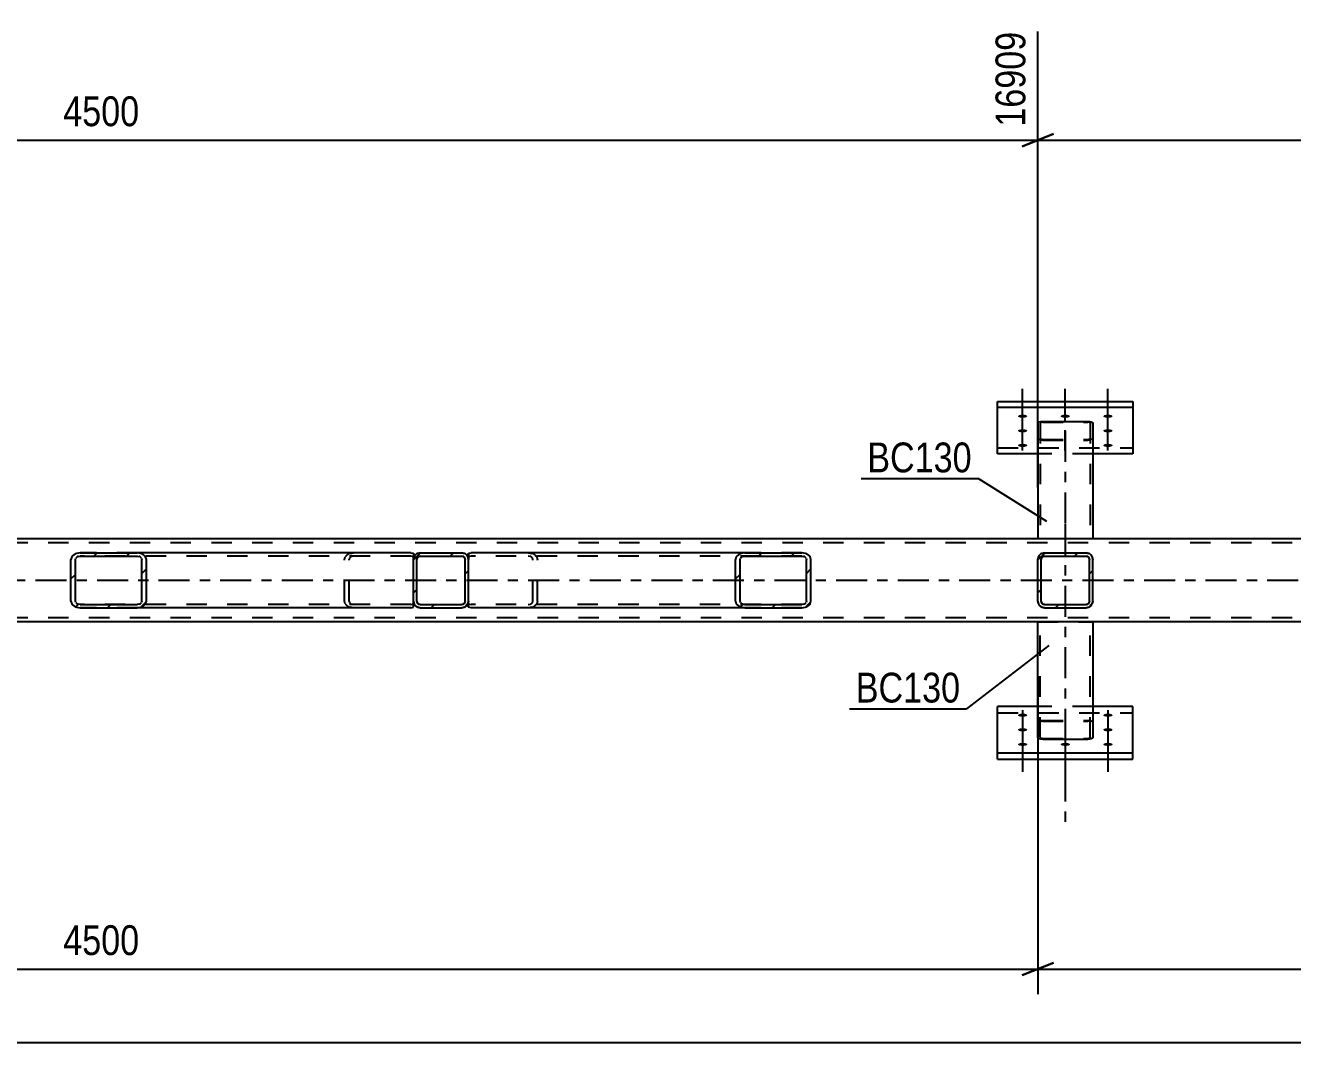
# Model space of a CAD drawing. Header units: millimetres. Extents: x -170 to 1019, y -677 to 164.
# Drawn here: x 539.1 to 660.8, y -300.4 to -202.6 of the extents above; entities that cross this region are included whole.
import ezdxf

# ---------------------------------------------------------------- set-up
doc = ezdxf.new("R2010")
doc.units = ezdxf.units.MM
doc.linetypes.add('DXK_LINE_DOT2', pattern=[3.9198, 1.9599, -1.9599])
doc.linetypes.add('DXK_LINE_DOT3', pattern=[5.9187, 2.979, -0.9799, 0.9799, -0.9799])
doc.styles.add('Arial Narrow', font='ARIALN.TTF', dxfattribs={"height": 0.2})

# ---------------------------------------------------------------- blocks, each defined once
blk = doc.blocks.new('Bolt-570387359-6353 - 6343')
at = {"linetype": 'Continuous'}
for points in [[(634.9, -240.02), (634.99, -240.02), (635.08, -240.03), (635.16, -240.04), (635.23, -240.06), (635.28, -240.09), (635.32, -240.12), (635.34, -240.15), (635.34, -240.18), (635.32, -240.21), (635.28, -240.24), (635.23, -240.27), (635.16, -240.29), (635.08, -240.3), (634.99, -240.31), (634.9, -240.32), (634.81, -240.31), (634.72, -240.3), (634.64, -240.29), (634.57, -240.27), (634.52, -240.24), (634.48, -240.21), (634.46, -240.18), (634.46, -240.15), (634.48, -240.12), (634.52, -240.09), (634.57, -240.06), (634.64, -240.04), (634.72, -240.03), (634.81, -240.02)], [(639, -240.02), (639.09, -240.02), (639.18, -240.03), (639.26, -240.04), (639.33, -240.06), (639.38, -240.09), (639.42, -240.12), (639.44, -240.15), (639.44, -240.18), (639.42, -240.21), (639.38, -240.24), (639.33, -240.27), (639.26, -240.29), (639.18, -240.3), (639.09, -240.31), (639, -240.32), (638.91, -240.31), (638.82, -240.3), (638.74, -240.29), (638.67, -240.27), (638.62, -240.24), (638.58, -240.21), (638.56, -240.18), (638.56, -240.15), (638.58, -240.12), (638.62, -240.09), (638.67, -240.06), (638.74, -240.04), (638.82, -240.03), (638.91, -240.02)], [(643.1, -240.02), (643.19, -240.02), (643.28, -240.03), (643.36, -240.04), (643.43, -240.06), (643.48, -240.09), (643.52, -240.12), (643.54, -240.15), (643.54, -240.18), (643.52, -240.21), (643.48, -240.24), (643.43, -240.27), (643.36, -240.29), (643.28, -240.3), (643.19, -240.31), (643.1, -240.32), (643.01, -240.31), (642.92, -240.3), (642.84, -240.29), (642.77, -240.27), (642.72, -240.24), (642.68, -240.21), (642.66, -240.18), (642.66, -240.15), (642.68, -240.12), (642.72, -240.09), (642.77, -240.06), (642.84, -240.04), (642.92, -240.03), (643.01, -240.02)], [(634.9, -241.42), (634.99, -241.42), (635.08, -241.43), (635.16, -241.45), (635.23, -241.47), (635.28, -241.49), (635.32, -241.52), (635.34, -241.55), (635.34, -241.58), (635.32, -241.61), (635.28, -241.64), (635.23, -241.67), (635.16, -241.69), (635.08, -241.71), (634.99, -241.72), (634.9, -241.72), (634.81, -241.72), (634.72, -241.71), (634.64, -241.69), (634.57, -241.67), (634.52, -241.64), (634.48, -241.61), (634.46, -241.58), (634.46, -241.55), (634.48, -241.52), (634.52, -241.49), (634.57, -241.47), (634.64, -241.45), (634.72, -241.43), (634.81, -241.42)], [(643.1, -241.42), (643.19, -241.42), (643.28, -241.43), (643.36, -241.45), (643.43, -241.47), (643.48, -241.49), (643.52, -241.52), (643.54, -241.55), (643.54, -241.58), (643.52, -241.61), (643.48, -241.64), (643.43, -241.67), (643.36, -241.69), (643.28, -241.71), (643.19, -241.72), (643.1, -241.72), (643.01, -241.72), (642.92, -241.71), (642.84, -241.69), (642.77, -241.67), (642.72, -241.64), (642.68, -241.61), (642.66, -241.58), (642.66, -241.55), (642.68, -241.52), (642.72, -241.49), (642.77, -241.47), (642.84, -241.45), (642.92, -241.43), (643.01, -241.42)], [(634.9, -242.82), (634.99, -242.82), (635.08, -242.83), (635.16, -242.85), (635.23, -242.87), (635.28, -242.89), (635.32, -242.92), (635.34, -242.95), (635.34, -242.99), (635.32, -243.02), (635.28, -243.05), (635.23, -243.07), (635.16, -243.09), (635.08, -243.11), (634.99, -243.12), (634.9, -243.12), (634.81, -243.12), (634.72, -243.11), (634.64, -243.09), (634.57, -243.07), (634.52, -243.05), (634.48, -243.02), (634.46, -242.99), (634.46, -242.95), (634.48, -242.92), (634.52, -242.89), (634.57, -242.87), (634.64, -242.85), (634.72, -242.83), (634.81, -242.82)], [(643.1, -242.82), (643.19, -242.82), (643.28, -242.83), (643.36, -242.85), (643.43, -242.87), (643.48, -242.89), (643.52, -242.92), (643.54, -242.95), (643.54, -242.99), (643.52, -243.02), (643.48, -243.05), (643.43, -243.07), (643.36, -243.09), (643.28, -243.11), (643.19, -243.12), (643.1, -243.12), (643.01, -243.12), (642.92, -243.11), (642.84, -243.09), (642.77, -243.07), (642.72, -243.05), (642.68, -243.02), (642.66, -242.99), (642.66, -242.95), (642.68, -242.92), (642.72, -242.89), (642.77, -242.87), (642.84, -242.85), (642.92, -242.83), (643.01, -242.82)]]:
    blk.add_hatch(color=1, dxfattribs=at).paths.add_polyline_path(points)
at = {"color": 1, "linetype": 'Continuous'}
for p, q in [((634.9, -240.65), (634.9, -237.53)), ((639, -240.65), (639, -237.53)), ((643.1, -240.65), (643.1, -237.53)), ((634.9, -242.06), (634.9, -238.94)), ((643.1, -242.06), (643.1, -238.94)), ((634.9, -243.46), (634.9, -240.34)), ((643.1, -243.46), (643.1, -240.34))]:
    blk.add_line(p, q, dxfattribs=at)
at = {"color": 1, "linetype": 'DXK_LINE_DOT2'}
blk.add_line((639, -243.46), (639, -240.34), dxfattribs=at)
blk = doc.blocks.new('Bolt-570387359-6346 - 6343')
at = {"linetype": 'Continuous'}
for points in [[(634.9, -269.06), (634.81, -269.06), (634.72, -269.05), (634.64, -269.03), (634.57, -269.01), (634.52, -268.99), (634.48, -268.96), (634.46, -268.93), (634.46, -268.9), (634.48, -268.87), (634.52, -268.84), (634.57, -268.81), (634.64, -268.79), (634.72, -268.77), (634.81, -268.76), (634.9, -268.76), (634.99, -268.76), (635.08, -268.77), (635.16, -268.79), (635.23, -268.81), (635.28, -268.84), (635.32, -268.87), (635.34, -268.9), (635.34, -268.93), (635.32, -268.96), (635.28, -268.99), (635.23, -269.01), (635.16, -269.03), (635.08, -269.05), (634.99, -269.06)], [(643.1, -269.06), (643.01, -269.06), (642.92, -269.05), (642.84, -269.03), (642.77, -269.01), (642.72, -268.99), (642.68, -268.96), (642.66, -268.93), (642.66, -268.9), (642.68, -268.87), (642.72, -268.84), (642.77, -268.81), (642.84, -268.79), (642.92, -268.77), (643.01, -268.76), (643.1, -268.76), (643.19, -268.76), (643.28, -268.77), (643.36, -268.79), (643.43, -268.81), (643.48, -268.84), (643.52, -268.87), (643.54, -268.9), (643.54, -268.93), (643.52, -268.96), (643.48, -268.99), (643.43, -269.01), (643.36, -269.03), (643.28, -269.05), (643.19, -269.06)], [(634.9, -270.46), (634.81, -270.46), (634.72, -270.45), (634.64, -270.44), (634.57, -270.42), (634.52, -270.39), (634.48, -270.36), (634.46, -270.33), (634.46, -270.3), (634.48, -270.27), (634.52, -270.24), (634.57, -270.21), (634.64, -270.19), (634.72, -270.18), (634.81, -270.17), (634.9, -270.16), (634.99, -270.17), (635.08, -270.18), (635.16, -270.19), (635.23, -270.21), (635.28, -270.24), (635.32, -270.27), (635.34, -270.3), (635.34, -270.33), (635.32, -270.36), (635.28, -270.39), (635.23, -270.42), (635.16, -270.44), (635.08, -270.45), (634.99, -270.46)], [(643.1, -270.46), (643.01, -270.46), (642.92, -270.45), (642.84, -270.44), (642.77, -270.42), (642.72, -270.39), (642.68, -270.36), (642.66, -270.33), (642.66, -270.3), (642.68, -270.27), (642.72, -270.24), (642.77, -270.21), (642.84, -270.19), (642.92, -270.18), (643.01, -270.17), (643.1, -270.16), (643.19, -270.17), (643.28, -270.18), (643.36, -270.19), (643.43, -270.21), (643.48, -270.24), (643.52, -270.27), (643.54, -270.3), (643.54, -270.33), (643.52, -270.36), (643.48, -270.39), (643.43, -270.42), (643.36, -270.44), (643.28, -270.45), (643.19, -270.46)], [(634.9, -271.87), (634.81, -271.86), (634.72, -271.85), (634.64, -271.84), (634.57, -271.82), (634.52, -271.79), (634.48, -271.76), (634.46, -271.73), (634.46, -271.7), (634.48, -271.67), (634.52, -271.64), (634.57, -271.62), (634.64, -271.6), (634.72, -271.58), (634.81, -271.57), (634.9, -271.57), (634.99, -271.57), (635.08, -271.58), (635.16, -271.6), (635.23, -271.62), (635.28, -271.64), (635.32, -271.67), (635.34, -271.7), (635.34, -271.73), (635.32, -271.76), (635.28, -271.79), (635.23, -271.82), (635.16, -271.84), (635.08, -271.85), (634.99, -271.86)], [(639, -271.87), (638.91, -271.86), (638.82, -271.85), (638.74, -271.84), (638.67, -271.82), (638.62, -271.79), (638.58, -271.76), (638.56, -271.73), (638.56, -271.7), (638.58, -271.67), (638.62, -271.64), (638.67, -271.62), (638.74, -271.6), (638.82, -271.58), (638.91, -271.57), (639, -271.57), (639.09, -271.57), (639.18, -271.58), (639.26, -271.6), (639.33, -271.62), (639.38, -271.64), (639.42, -271.67), (639.44, -271.7), (639.44, -271.73), (639.42, -271.76), (639.38, -271.79), (639.33, -271.82), (639.26, -271.84), (639.18, -271.85), (639.09, -271.86)], [(643.1, -271.87), (643.01, -271.86), (642.92, -271.85), (642.84, -271.84), (642.77, -271.82), (642.72, -271.79), (642.68, -271.76), (642.66, -271.73), (642.66, -271.7), (642.68, -271.67), (642.72, -271.64), (642.77, -271.62), (642.84, -271.6), (642.92, -271.58), (643.01, -271.57), (643.1, -271.57), (643.19, -271.57), (643.28, -271.58), (643.36, -271.6), (643.43, -271.62), (643.48, -271.64), (643.52, -271.67), (643.54, -271.7), (643.54, -271.73), (643.52, -271.76), (643.48, -271.79), (643.43, -271.82), (643.36, -271.84), (643.28, -271.85), (643.19, -271.86)]]:
    blk.add_hatch(color=1, dxfattribs=at).paths.add_polyline_path(points)
at = {"color": 1, "linetype": 'Continuous'}
for p, q in [((634.9, -268.42), (634.9, -271.54)), ((643.1, -268.42), (643.1, -271.54)), ((634.9, -269.83), (634.9, -272.95)), ((643.1, -269.83), (643.1, -272.95)), ((634.9, -271.23), (634.9, -274.35)), ((639, -271.23), (639, -274.35)), ((643.1, -271.23), (643.1, -274.35))]:
    blk.add_line(p, q, dxfattribs=at)
at = {"color": 1, "linetype": 'DXK_LINE_DOT2'}
blk.add_line((639, -268.42), (639, -271.54), dxfattribs=at)
blk = doc.blocks.new('Part-570387359-6352 - 6343')
at = {"color": 2, "linetype": 'Continuous'}
for p, q in [((632.5, -243.79), (632.5, -238.74)), ((632.5, -238.74), (645.5, -238.74)), ((645.5, -239.34), (632.5, -239.34)), ((645.5, -238.74), (645.5, -243.79)), ((636.36, -243.79), (632.5, -243.79)), ((645.5, -243.79), (641.64, -243.79))]:
    blk.add_line(p, q, dxfattribs=at)
at = {"color": 7, "linetype": 'DXK_LINE_DOT2'}
for p, q in [((632.5, -243.19), (645.5, -243.19)), ((641.64, -243.79), (636.36, -243.79))]:
    blk.add_line(p, q, dxfattribs=at)
blk = doc.blocks.new('Part-570387359-6368 - 6343')
at = {"linetype": 'Continuous'}
h = blk.add_hatch(dxfattribs=at)
h.set_pattern_fill('', scale=0.7, style=0, pattern_type=0)
h.set_pattern_definition([(45, (641.2457, -258.5324), (-1.57154, 1.57154), [])])
h.paths.add_polyline_path([(641, -258.58), (641.25, -258.53), (641.45, -258.39), (641.59, -258.19), (641.64, -257.94), (641.64, -253.94), (641.59, -253.7), (641.45, -253.49), (641.25, -253.35), (641, -253.3), (637, -253.3), (636.76, -253.35), (636.55, -253.49), (636.41, -253.7), (636.36, -253.94), (636.36, -257.94), (636.41, -258.19), (636.55, -258.39), (636.76, -258.53), (637, -258.58)])
h.paths.add_polyline_path([(636.88, -258.24), (636.77, -258.17), (636.71, -258.06), (636.68, -257.94), (636.68, -253.94), (636.71, -253.82), (636.77, -253.71), (636.88, -253.65), (637, -253.62), (641, -253.62), (641.12, -253.65), (641.23, -253.71), (641.3, -253.82), (641.32, -253.94), (641.32, -257.94), (641.3, -258.06), (641.23, -258.17), (641.12, -258.24), (641, -258.26), (637, -258.26)])
at = {"color": 7, "linetype": 'DXK_LINE_DOT2'}
for p, q in [((636.76, -253.35), (637, -253.3)), ((637, -253.3), (641, -253.3)), ((641, -253.3), (641.25, -253.35)), ((636.36, -253.94), (636.41, -253.7)), ((636.36, -257.94), (636.36, -253.94)), ((636.71, -253.82), (636.68, -253.94)), ((636.68, -257.94), (636.68, -253.94)), ((637, -253.62), (636.88, -253.65)), ((637, -253.62), (641, -253.62)), ((641.12, -253.65), (641, -253.62)), ((641.32, -253.94), (641.3, -253.82)), ((641.32, -257.94), (641.32, -253.94)), ((641.59, -253.7), (641.64, -253.94)), ((641.64, -257.94), (641.64, -253.94)), ((636.41, -258.19), (636.36, -257.94)), ((636.68, -257.94), (636.71, -258.06)), ((641.3, -258.06), (641.32, -257.94)), ((641.64, -257.94), (641.59, -258.19)), ((637, -258.58), (636.76, -258.53)), ((636.88, -258.24), (637, -258.26)), ((637, -258.26), (641, -258.26)), ((637, -258.58), (641, -258.58)), ((641, -258.26), (641.12, -258.24)), ((641.25, -258.53), (641, -258.58))]:
    blk.add_line(p, q, dxfattribs=at)
at = {"color": 2, "linetype": 'Continuous'}
for p, q in [((637, -253.3), (636.76, -253.35)), ((637, -253.3), (641, -253.3)), ((641.25, -253.35), (641, -253.3)), ((636.41, -253.7), (636.36, -253.94)), ((636.36, -257.94), (636.36, -253.94)), ((636.68, -253.94), (636.71, -253.82)), ((636.68, -257.94), (636.68, -253.94)), ((636.88, -253.65), (637, -253.62)), ((637, -253.62), (641, -253.62)), ((641, -253.62), (641.12, -253.65)), ((641.3, -253.82), (641.32, -253.94)), ((641.32, -257.94), (641.32, -253.94)), ((641.64, -253.94), (641.59, -253.7)), ((641.64, -257.94), (641.64, -253.94)), ((636.36, -257.94), (636.41, -258.19)), ((636.71, -258.06), (636.68, -257.94)), ((641.32, -257.94), (641.3, -258.06)), ((641.59, -258.19), (641.64, -257.94)), ((636.76, -258.53), (637, -258.58)), ((637, -258.26), (636.88, -258.24)), ((637, -258.26), (641, -258.26)), ((637, -258.58), (641, -258.58)), ((641.12, -258.24), (641, -258.26)), ((641, -258.58), (641.25, -258.53))]:
    blk.add_line(p, q, dxfattribs=at)
at = {"color": 7, "linetype": 'DXK_LINE_DOT2'}
for centre, radius, start, end in [((637, -253.94), 0.64, 112.5, 157.5), ((637, -253.94), 0.32, 112.5, 157.5), ((641, -253.94), 0.32, 22.5, 67.5), ((641, -253.94), 0.64, 22.5, 67.5), ((637, -257.94), 0.64, 202.5, 247.5), ((637, -257.94), 0.32, 202.5, 247.5), ((641, -257.94), 0.32, 292.5, 337.5), ((641, -257.94), 0.64, 292.5, 337.5)]:
    blk.add_arc(centre, radius, start, end, dxfattribs=at)
at = {"color": 2, "linetype": 'Continuous'}
for centre, radius, start, end in [((637, -253.94), 0.64, 112.5, 157.5), ((637, -253.94), 0.32, 112.5, 157.5), ((641, -253.94), 0.32, 22.5, 67.5), ((641, -253.94), 0.64, 22.5, 67.5), ((637, -257.94), 0.64, 202.5, 247.5), ((637, -257.94), 0.32, 202.5, 247.5), ((641, -257.94), 0.32, 292.5, 337.5), ((641, -257.94), 0.64, 292.5, 337.5)]:
    blk.add_arc(centre, radius, start, end, dxfattribs=at)
blk = doc.blocks.new('Part-570387359-6475 - 6343')
at = {"color": 2, "linetype": 'Continuous'}
for p, q in [((636.36, -240.83), (636.4, -240.77)), ((636.36, -240.83), (636.36, -251.94)), ((636.4, -240.77), (636.5, -240.71)), ((636.5, -240.71), (636.66, -240.68)), ((636.66, -240.68), (636.84, -240.66)), ((636.84, -240.66), (641.16, -240.66)), ((641.16, -240.66), (641.34, -240.68)), ((641.34, -240.68), (641.5, -240.71)), ((641.5, -240.71), (641.6, -240.77)), ((641.6, -240.77), (641.64, -240.83)), ((641.64, -240.83), (641.64, -251.94))]:
    blk.add_line(p, q, dxfattribs=at)
at = {"color": 7, "linetype": 'DXK_LINE_DOT2'}
for p, q in [((636.62, -240.8), (636.6, -240.83)), ((636.6, -240.83), (636.6, -251.94)), ((636.67, -240.77), (636.62, -240.8)), ((636.75, -240.75), (636.67, -240.77)), ((636.84, -240.75), (636.75, -240.75)), ((636.84, -240.75), (641.16, -240.75)), ((641.25, -240.75), (641.16, -240.75)), ((641.33, -240.77), (641.25, -240.75)), ((641.38, -240.8), (641.33, -240.77)), ((641.4, -240.83), (641.38, -240.8)), ((641.4, -240.83), (641.4, -251.94)), ((636.4, -242.37), (636.36, -242.31)), ((636.6, -242.31), (636.62, -242.34)), ((636.62, -242.34), (636.67, -242.36)), ((636.67, -242.36), (636.75, -242.38)), ((641.25, -242.38), (641.33, -242.36)), ((641.33, -242.36), (641.34, -242.36)), ((641.34, -242.36), (641.38, -242.34)), ((641.38, -242.34), (641.4, -242.31)), ((641.64, -242.31), (641.6, -242.37)), ((636.5, -242.42), (636.4, -242.37)), ((636.66, -242.46), (636.5, -242.42)), ((636.84, -242.47), (636.66, -242.46)), ((636.75, -242.38), (636.84, -242.39)), ((636.84, -242.39), (641.16, -242.39)), ((636.84, -242.47), (641.16, -242.47)), ((641.16, -242.39), (641.25, -242.38)), ((641.34, -242.46), (641.16, -242.47)), ((641.5, -242.42), (641.34, -242.46)), ((641.6, -242.37), (641.5, -242.42)), ((641.64, -251.94), (636.36, -251.94))]:
    blk.add_line(p, q, dxfattribs=at)
at = {"color": 7, "linetype": 'DXK_LINE_DOT3'}
blk.add_line((639, -241.57), (639, -251.94), dxfattribs=at)
blk = doc.blocks.new('Part-570387359-6438 - 6343')
at = {"linetype": 'Continuous'}
h = blk.add_hatch(dxfattribs=at)
h.set_pattern_fill('', scale=0.7, style=0, pattern_type=0)
h.set_pattern_definition([(45, (581.2457, -258.5324), (-1.57154, 1.57154), [])])
h.paths.add_polyline_path([(581, -258.58), (581.25, -258.53), (581.45, -258.39), (581.59, -258.19), (581.64, -257.94), (581.64, -253.94), (581.59, -253.7), (581.45, -253.49), (581.25, -253.35), (581, -253.3), (577, -253.3), (576.76, -253.35), (576.55, -253.49), (576.41, -253.7), (576.36, -253.94), (576.36, -257.94), (576.41, -258.19), (576.55, -258.39), (576.76, -258.53), (577, -258.58)])
h.paths.add_polyline_path([(576.88, -258.24), (576.77, -258.17), (576.71, -258.06), (576.68, -257.94), (576.68, -253.94), (576.71, -253.82), (576.77, -253.71), (576.88, -253.65), (577, -253.62), (581, -253.62), (581.12, -253.65), (581.23, -253.71), (581.3, -253.82), (581.32, -253.94), (581.32, -257.94), (581.3, -258.06), (581.23, -258.17), (581.12, -258.24), (581, -258.26), (577, -258.26)])
at = {"color": 7, "linetype": 'DXK_LINE_DOT2'}
for p, q in [((576.76, -253.35), (577, -253.3)), ((577, -253.3), (581, -253.3)), ((581, -253.3), (581.25, -253.35)), ((576.36, -253.94), (576.41, -253.7)), ((576.36, -257.94), (576.36, -253.94)), ((576.71, -253.82), (576.68, -253.94)), ((576.68, -257.94), (576.68, -253.94)), ((577, -253.62), (576.88, -253.65)), ((577, -253.62), (581, -253.62)), ((581.12, -253.65), (581, -253.62)), ((581.32, -253.94), (581.3, -253.82)), ((581.32, -257.94), (581.32, -253.94)), ((581.59, -253.7), (581.64, -253.94)), ((581.64, -257.94), (581.64, -253.94)), ((576.41, -258.19), (576.36, -257.94)), ((576.68, -257.94), (576.71, -258.06)), ((581.3, -258.06), (581.32, -257.94)), ((581.64, -257.94), (581.59, -258.19)), ((577, -258.58), (576.76, -258.53)), ((576.88, -258.24), (577, -258.26)), ((577, -258.26), (581, -258.26)), ((577, -258.58), (581, -258.58)), ((581, -258.26), (581.12, -258.24)), ((581.25, -258.53), (581, -258.58))]:
    blk.add_line(p, q, dxfattribs=at)
at = {"color": 2, "linetype": 'Continuous'}
for p, q in [((577, -253.3), (576.76, -253.35)), ((577, -253.3), (581, -253.3)), ((581.25, -253.35), (581, -253.3)), ((576.41, -253.7), (576.36, -253.94)), ((576.36, -257.94), (576.36, -253.94)), ((576.68, -253.94), (576.71, -253.82)), ((576.68, -257.94), (576.68, -253.94)), ((576.88, -253.65), (577, -253.62)), ((577, -253.62), (581, -253.62)), ((581, -253.62), (581.12, -253.65)), ((581.3, -253.82), (581.32, -253.94)), ((581.32, -257.94), (581.32, -253.94)), ((581.64, -253.94), (581.59, -253.7)), ((581.64, -257.94), (581.64, -253.94)), ((576.36, -257.94), (576.41, -258.19)), ((576.71, -258.06), (576.68, -257.94)), ((581.32, -257.94), (581.3, -258.06)), ((581.59, -258.19), (581.64, -257.94)), ((576.76, -258.53), (577, -258.58)), ((577, -258.26), (576.88, -258.24)), ((577, -258.26), (581, -258.26)), ((577, -258.58), (581, -258.58)), ((581.12, -258.24), (581, -258.26)), ((581, -258.58), (581.25, -258.53))]:
    blk.add_line(p, q, dxfattribs=at)
at = {"color": 7, "linetype": 'DXK_LINE_DOT3'}
blk.add_line((579, -255.94), (579, -255.94), dxfattribs=at)
at = {"color": 7, "linetype": 'DXK_LINE_DOT2'}
for centre, radius, start, end in [((577, -253.94), 0.64, 112.5, 157.5), ((577, -253.94), 0.32, 112.5, 157.5), ((581, -253.94), 0.32, 22.5, 67.5), ((581, -253.94), 0.64, 22.5, 67.5), ((577, -257.94), 0.64, 202.5, 247.5), ((577, -257.94), 0.32, 202.5, 247.5), ((581, -257.94), 0.32, 292.5, 337.5), ((581, -257.94), 0.64, 292.5, 337.5)]:
    blk.add_arc(centre, radius, start, end, dxfattribs=at)
at = {"color": 2, "linetype": 'Continuous'}
for centre, radius, start, end in [((577, -253.94), 0.64, 112.5, 157.5), ((577, -253.94), 0.32, 112.5, 157.5), ((581, -253.94), 0.32, 22.5, 67.5), ((581, -253.94), 0.64, 22.5, 67.5), ((577, -257.94), 0.64, 202.5, 247.5), ((577, -257.94), 0.32, 202.5, 247.5), ((581, -257.94), 0.32, 292.5, 337.5), ((581, -257.94), 0.64, 292.5, 337.5)]:
    blk.add_arc(centre, radius, start, end, dxfattribs=at)
blk = doc.blocks.new('Part-570387359-6470 - 6343')
at = {"color": 7, "linetype": 'DXK_LINE_DOT3'}
blk.add_line((639, -250.54), (639, -279.71), dxfattribs=at)
at = {"color": 2, "linetype": 'Continuous'}
for p, q in [((636.36, -271.05), (636.36, -259.94)), ((641.64, -259.94), (641.64, -271.05)), ((636.4, -271.12), (636.36, -271.05)), ((636.5, -271.17), (636.4, -271.12)), ((636.66, -271.2), (636.5, -271.17)), ((636.84, -271.22), (636.66, -271.2)), ((636.84, -271.22), (641.16, -271.22)), ((641.34, -271.2), (641.16, -271.22)), ((641.5, -271.17), (641.34, -271.2)), ((641.6, -271.12), (641.5, -271.17)), ((641.64, -271.05), (641.6, -271.12))]:
    blk.add_line(p, q, dxfattribs=at)
at = {"color": 7, "linetype": 'DXK_LINE_DOT2'}
for p, q in [((636.36, -259.94), (641.64, -259.94)), ((636.6, -271.05), (636.6, -259.94)), ((641.4, -271.05), (641.4, -259.94)), ((636.36, -269.58), (636.4, -269.51)), ((636.4, -269.51), (636.5, -269.46)), ((636.5, -269.46), (636.66, -269.42)), ((636.62, -269.54), (636.6, -269.58)), ((636.67, -269.52), (636.62, -269.54)), ((636.66, -269.42), (636.84, -269.41)), ((636.75, -269.5), (636.67, -269.52)), ((636.84, -269.49), (636.75, -269.5)), ((636.84, -269.41), (641.16, -269.41)), ((636.84, -269.49), (641.16, -269.49)), ((641.16, -269.41), (641.34, -269.42)), ((641.25, -269.5), (641.16, -269.49)), ((641.33, -269.52), (641.25, -269.5)), ((641.33, -269.52), (641.34, -269.52)), ((641.34, -269.42), (641.5, -269.46)), ((641.34, -269.52), (641.38, -269.54)), ((641.4, -269.58), (641.38, -269.54)), ((641.5, -269.46), (641.6, -269.51)), ((641.6, -269.51), (641.64, -269.58)), ((636.6, -271.05), (636.62, -271.08)), ((636.62, -271.08), (636.67, -271.11)), ((636.67, -271.11), (636.75, -271.13)), ((636.75, -271.13), (636.84, -271.14)), ((636.84, -271.14), (641.16, -271.14)), ((641.16, -271.14), (641.25, -271.13)), ((641.25, -271.13), (641.33, -271.11)), ((641.33, -271.11), (641.38, -271.08)), ((641.38, -271.08), (641.4, -271.05))]:
    blk.add_line(p, q, dxfattribs=at)
blk = doc.blocks.new('Part-570387359-6503 - 6343')
at = {"color": 2, "linetype": 'Continuous'}
for p, q in [((793.2, -251.94), (-35.2, -251.94)), ((793.2, -259.94), (-35.2, -259.94))]:
    blk.add_line(p, q, dxfattribs=at)
at = {"color": 7, "linetype": 'DXK_LINE_DOT2'}
for p, q in [((798, -252.34), (-40, -252.34)), ((798, -259.54), (-40, -259.54))]:
    blk.add_line(p, q, dxfattribs=at)
at = {"color": 7, "linetype": 'DXK_LINE_DOT3'}
blk.add_line((-40, -255.94), (798, -255.94), dxfattribs=at)
blk = doc.blocks.new('Part-570387359-6507 - 6343')
at = {"linetype": 'Continuous'}
h = blk.add_hatch(dxfattribs=at)
h.set_pattern_fill('', scale=0.7, style=0, pattern_type=0)
h.set_pattern_definition([(45, (550.1464, -258.5324), (-1.57154, 1.57154), [])])
h.paths.add_polyline_path([(549.81, -258.58), (550.15, -258.53), (550.43, -258.39), (550.62, -258.19), (550.69, -257.94), (550.69, -253.94), (550.62, -253.7), (550.43, -253.49), (550.15, -253.35), (549.81, -253.3), (544.32, -253.3), (543.98, -253.35), (543.7, -253.49), (543.51, -253.7), (543.44, -253.94), (543.44, -257.94), (543.51, -258.19), (543.7, -258.39), (543.98, -258.53), (544.32, -258.58)])
h.paths.add_polyline_path([(544.15, -258.24), (544.01, -258.17), (543.91, -258.06), (543.88, -257.94), (543.88, -253.94), (543.91, -253.82), (544.01, -253.71), (544.15, -253.65), (544.32, -253.62), (549.81, -253.62), (549.98, -253.65), (550.12, -253.71), (550.22, -253.82), (550.25, -253.94), (550.25, -257.94), (550.22, -258.06), (550.12, -258.17), (549.98, -258.24), (549.81, -258.26), (544.32, -258.26)])
at = {"color": 2, "linetype": 'Continuous'}
for p, q in [((544.32, -253.3), (543.98, -253.35)), ((544.32, -253.3), (549.81, -253.3)), ((576.1, -253.3), (549.81, -253.3)), ((550.15, -253.35), (549.81, -253.3)), ((576.1, -253.3), (576.36, -253.34)), ((543.51, -253.7), (543.44, -253.94)), ((543.44, -257.94), (543.44, -253.94)), ((543.88, -253.94), (543.91, -253.82)), ((543.88, -257.94), (543.88, -253.94)), ((544.15, -253.65), (544.32, -253.62)), ((544.32, -253.62), (549.81, -253.62)), ((549.81, -253.62), (549.98, -253.65)), ((550.22, -253.82), (550.25, -253.94)), ((550.25, -257.94), (550.25, -253.94)), ((550.69, -253.94), (550.62, -253.7)), ((550.69, -257.94), (550.69, -253.94)), ((576.36, -253.34), (576.36, -253.35)), ((576.36, -253.35), (576.36, -253.49)), ((576.36, -253.49), (576.36, -253.94)), ((543.44, -257.94), (543.51, -258.19)), ((543.91, -258.06), (543.88, -257.94)), ((550.25, -257.94), (550.22, -258.06)), ((550.62, -258.19), (550.69, -257.94)), ((576.36, -258.54), (576.36, -257.94)), ((543.98, -258.53), (544.32, -258.58)), ((544.32, -258.26), (544.15, -258.24)), ((544.32, -258.26), (549.81, -258.26)), ((544.32, -258.58), (549.81, -258.58)), ((549.98, -258.24), (549.81, -258.26)), ((549.81, -258.58), (550.15, -258.53)), ((576.1, -258.58), (549.81, -258.58)), ((576.1, -258.58), (576.36, -258.54))]:
    blk.add_line(p, q, dxfattribs=at)
at = {"color": 7, "linetype": 'DXK_LINE_DOT2'}
for p, q in [((549.81, -253.3), (544.32, -253.3)), ((570.28, -253.35), (570.61, -253.3)), ((576.1, -253.62), (544.32, -253.62)), ((569.73, -253.94), (569.8, -253.7)), ((569.73, -257.94), (569.73, -253.94)), ((570.21, -253.82), (570.17, -253.94)), ((570.17, -257.94), (570.17, -253.94)), ((570.61, -253.62), (570.44, -253.65)), ((576.27, -253.65), (576.1, -253.62)), ((576.36, -253.69), (576.27, -253.65)), ((576.36, -253.34), (576.36, -253.34)), ((576.36, -253.49), (576.36, -253.69)), ((576.36, -257.94), (576.36, -253.7)), ((569.8, -258.19), (569.73, -257.94)), ((570.17, -257.94), (570.21, -258.06)), ((576.27, -258.24), (576.36, -258.19)), ((576.1, -258.26), (544.32, -258.26)), ((549.81, -258.58), (544.32, -258.58)), ((570.61, -258.58), (570.28, -258.53)), ((570.44, -258.24), (570.61, -258.26)), ((576.1, -258.26), (576.27, -258.24)), ((576.36, -258.53), (576.36, -258.54))]:
    blk.add_line(p, q, dxfattribs=at)
at = {"color": 2, "linetype": 'Continuous'}
for centre, radius, start, end in [((544.18, -254.13), 0.802, 104.5547, 147.5896), ((544.25, -254.03), 0.401, 104.5547, 147.5896), ((549.88, -254.03), 0.401, 32.4104, 75.4453), ((549.94, -254.13), 0.802, 32.4104, 75.4453), ((544.18, -257.76), 0.802, 212.4104, 255.4453), ((544.25, -257.85), 0.401, 212.4104, 255.4453), ((549.88, -257.85), 0.401, 284.5547, 327.5896), ((549.94, -257.76), 0.802, 284.5547, 327.5896)]:
    blk.add_arc(centre, radius, start, end, dxfattribs=at)
at = {"color": 7, "linetype": 'DXK_LINE_DOT2'}
for centre, radius, start, end in [((570.48, -254.13), 0.802, 104.5547, 147.5896), ((570.55, -254.03), 0.401, 104.5547, 147.5896), ((570.48, -257.76), 0.802, 212.4104, 255.4453), ((570.55, -257.85), 0.401, 212.4104, 255.4453)]:
    blk.add_arc(centre, radius, start, end, dxfattribs=at)
blk = doc.blocks.new('Part-570387359-6630 - 6343')
at = {"linetype": 'Continuous'}
h = blk.add_hatch(dxfattribs=at)
h.set_pattern_fill('', scale=0.7, style=0, pattern_type=0)
h.set_pattern_definition([(45, (614.0186, -258.5324), (-1.57154, 1.57154), [])])
h.paths.add_polyline_path([(613.68, -258.58), (614.02, -258.53), (614.3, -258.39), (614.49, -258.19), (614.56, -257.94), (614.56, -253.94), (614.49, -253.7), (614.3, -253.49), (614.02, -253.35), (613.68, -253.3), (608.19, -253.3), (607.86, -253.35), (607.57, -253.49), (607.38, -253.7), (607.31, -253.94), (607.31, -257.94), (607.38, -258.19), (607.57, -258.39), (607.86, -258.53), (608.19, -258.58)])
h.paths.add_polyline_path([(608.02, -258.24), (607.88, -258.17), (607.79, -258.06), (607.75, -257.94), (607.75, -253.94), (607.79, -253.82), (607.88, -253.71), (608.02, -253.65), (608.19, -253.62), (613.68, -253.62), (613.85, -253.65), (613.99, -253.71), (614.09, -253.82), (614.12, -253.94), (614.12, -257.94), (614.09, -258.06), (613.99, -258.17), (613.85, -258.24), (613.68, -258.26), (608.19, -258.26)])
at = {"color": 2, "linetype": 'Continuous'}
for p, q in [((581.64, -253.34), (581.9, -253.3)), ((608.19, -253.3), (581.9, -253.3)), ((608.19, -253.3), (607.86, -253.35)), ((608.19, -253.3), (613.68, -253.3)), ((614.02, -253.35), (613.68, -253.3)), ((581.64, -253.34), (581.64, -253.94)), ((607.38, -253.7), (607.31, -253.94)), ((607.31, -257.94), (607.31, -253.94)), ((607.75, -253.94), (607.79, -253.82)), ((607.75, -257.94), (607.75, -253.94)), ((608.02, -253.65), (608.19, -253.62)), ((608.19, -253.62), (613.68, -253.62)), ((613.68, -253.62), (613.85, -253.65)), ((614.09, -253.82), (614.12, -253.94)), ((614.12, -257.94), (614.12, -253.94)), ((614.56, -253.94), (614.49, -253.7)), ((614.56, -257.94), (614.56, -253.94)), ((581.64, -258.53), (581.64, -257.94)), ((607.31, -257.94), (607.38, -258.19)), ((607.79, -258.06), (607.75, -257.94)), ((614.12, -257.94), (614.09, -258.06)), ((614.49, -258.19), (614.56, -257.94)), ((581.64, -258.54), (581.64, -258.53)), ((581.9, -258.58), (581.64, -258.54)), ((608.19, -258.58), (581.9, -258.58)), ((607.86, -258.53), (608.19, -258.58)), ((608.19, -258.26), (608.02, -258.24)), ((608.19, -258.26), (613.68, -258.26)), ((608.19, -258.58), (613.68, -258.58)), ((613.85, -258.24), (613.68, -258.26)), ((613.68, -258.58), (614.02, -258.53))]:
    blk.add_line(p, q, dxfattribs=at)
at = {"color": 7, "linetype": 'DXK_LINE_DOT2'}
for p, q in [((587.39, -253.3), (587.73, -253.35)), ((613.68, -253.3), (608.19, -253.3)), ((581.64, -253.69), (581.64, -253.34)), ((581.73, -253.65), (581.64, -253.69)), ((581.64, -258.39), (581.64, -253.94)), ((581.9, -253.62), (581.73, -253.65)), ((613.68, -253.62), (581.9, -253.62)), ((587.56, -253.65), (587.39, -253.62)), ((587.83, -253.94), (587.79, -253.82)), ((587.83, -257.94), (587.83, -253.94)), ((588.2, -253.7), (588.27, -253.94)), ((588.27, -257.94), (588.27, -253.94)), ((581.64, -258.19), (581.73, -258.24)), ((587.79, -258.06), (587.83, -257.94)), ((588.27, -257.94), (588.2, -258.19)), ((581.73, -258.24), (581.9, -258.26)), ((613.68, -258.26), (581.9, -258.26)), ((587.39, -258.26), (587.56, -258.24)), ((587.73, -258.53), (587.39, -258.58)), ((613.68, -258.58), (608.19, -258.58))]:
    blk.add_line(p, q, dxfattribs=at)
for centre, radius, start, end in [((587.46, -254.03), 0.401, 32.4104, 75.4453), ((587.52, -254.13), 0.802, 32.4104, 75.4453), ((587.46, -257.85), 0.401, 284.5547, 327.5896), ((587.52, -257.76), 0.802, 284.5547, 327.5896)]:
    blk.add_arc(centre, radius, start, end, dxfattribs=at)
at = {"color": 2, "linetype": 'Continuous'}
for centre, radius, start, end in [((608.06, -254.13), 0.802, 104.5547, 147.5896), ((608.12, -254.03), 0.401, 104.5547, 147.5896), ((613.75, -254.03), 0.401, 32.4104, 75.4453), ((613.82, -254.13), 0.802, 32.4104, 75.4453), ((608.06, -257.76), 0.802, 212.4104, 255.4453), ((608.12, -257.85), 0.401, 212.4104, 255.4453), ((613.75, -257.85), 0.401, 284.5547, 327.5896), ((613.82, -257.76), 0.802, 284.5547, 327.5896)]:
    blk.add_arc(centre, radius, start, end, dxfattribs=at)
blk = doc.blocks.new('Part-570387359-6638 - 6343')
at = {"color": 2, "linetype": 'Continuous'}
for p, q in [((632.5, -273.14), (632.5, -268.09)), ((636.36, -268.09), (632.5, -268.09)), ((645.5, -268.09), (641.64, -268.09)), ((645.5, -273.14), (645.5, -268.09)), ((632.5, -272.54), (645.5, -272.54)), ((632.5, -273.14), (645.5, -273.14))]:
    blk.add_line(p, q, dxfattribs=at)
at = {"color": 7, "linetype": 'DXK_LINE_DOT2'}
for p, q in [((632.5, -268.69), (645.5, -268.69)), ((641.64, -268.09), (636.36, -268.09))]:
    blk.add_line(p, q, dxfattribs=at)
blk = doc.blocks.new('StraightDimension-570387359-6832 - 6343')
at = {"color": 7, "linetype": 'Continuous'}
for p, q in [((636.36, -247.03), (636.36, -203.19)), ((637.86, -213.03), (634.86, -214.23)), ((636.36, -213.63), (798, -213.63))]:
    blk.add_line(p, q, dxfattribs=at)
blk = doc.blocks.new('StraightDimension-570387359-6821 - 6343')
at = {"color": 7, "linetype": 'Continuous'}
for p, q in [((636.36, -247.03), (636.36, -203.19)), ((634.86, -214.23), (637.86, -213.03)), ((456.36, -213.63), (636.36, -213.63))]:
    blk.add_line(p, q, dxfattribs=at)
at = {"color": 0}
blk.add_wipeout([(550.62, -212.88), (550.62, -208.68), (542.1, -208.68), (542.1, -212.88)], dxfattribs=at)
at = {"color": 3, "style": 'Arial Narrow'}
blk.add_text('4500', height=2.863, dxfattribs=at).set_placement((542.7, -212.28))
at = {"color": 0, "linetype": 'Continuous'}
blk.add_wipeout([(635.76, -202.59), (631.56, -202.59), (631.56, -212.93), (635.76, -212.93)], dxfattribs=at)
at = {"color": 3, "linetype": 'Continuous', "style": 'Arial Narrow'}
blk.add_text('16909', height=2.863, rotation=90.0002, dxfattribs=at).set_placement((635.16, -212.33))
blk = doc.blocks.new('StraightDimension-570387359-6729 - 6343')
at = {"color": 7, "linetype": 'Continuous'}
for p, q in [((636.36, -265.16), (636.36, -295.72)), ((637.86, -292.72), (634.86, -293.92)), ((636.36, -293.32), (798, -293.32))]:
    blk.add_line(p, q, dxfattribs=at)
blk = doc.blocks.new('StraightDimension-570387359-6747 - 6343')
at = {"color": 7, "linetype": 'Continuous'}
for p, q in [((636.36, -265.16), (636.36, -295.72)), ((456.36, -293.32), (636.36, -293.32)), ((634.86, -293.92), (637.86, -292.72))]:
    blk.add_line(p, q, dxfattribs=at)
at = {"color": 0}
blk.add_wipeout([(550.62, -292.57), (550.62, -288.37), (542.1, -288.37), (542.1, -292.57)], dxfattribs=at)
at = {"color": 3, "style": 'Arial Narrow'}
blk.add_text('4500', height=2.863, dxfattribs=at).set_placement((542.7, -291.97))
blk = doc.blocks.new('StraightDimension-570387359-18504 - 6343')
at = {"color": 7, "linetype": 'Continuous'}
blk.add_line((-40, -300.39), (798, -300.39), dxfattribs=at)
blk = doc.blocks.new('Mark-570387359-6466 - 6343')
at = {"color": 0}
blk.add_wipeout([(628.91, -267.69), (628.91, -264.69), (618.86, -264.69), (618.86, -267.69)], dxfattribs=at)
blk.add_wipeout([(628.91, -267.69), (628.91, -264.69), (618.86, -264.69), (618.86, -267.69)], dxfattribs=at)
at = {"color": 30, "linetype": 'Continuous'}
for p in [(637.43, -262.21), (618.26, -268.29)]:
    blk.add_line(p, (629.51, -268.29), dxfattribs=at)
at = {"color": 3, "style": 'Arial Narrow'}
blk.add_text('BC130', height=2.863, dxfattribs=at).set_placement((618.86, -267.69))
blk = doc.blocks.new('Mark-570387359-6471 - 6343')
at = {"color": 0}
blk.add_wipeout([(630.02, -245.56), (630.02, -242.56), (619.97, -242.56), (619.97, -245.56)], dxfattribs=at)
blk.add_wipeout([(630.02, -245.56), (630.02, -242.56), (619.97, -242.56), (619.97, -245.56)], dxfattribs=at)
at = {"color": 30, "linetype": 'Continuous'}
for p in [(619.37, -246.16), (637.23, -250.28)]:
    blk.add_line(p, (630.62, -246.16), dxfattribs=at)
at = {"color": 3, "style": 'Arial Narrow'}
blk.add_text('BC130', height=2.863, dxfattribs=at).set_placement((619.97, -245.56))

msp = doc.modelspace()

# ---------------------------------------------------------------- block references
for name in ['Bolt-570387359-6353 - 6343', 'Part-570387359-6352 - 6343', 'Part-570387359-6475 - 6343', 'Part-570387359-6470 - 6343', 'Part-570387359-6503 - 6343', 'Part-570387359-6507 - 6343', 'Part-570387359-6438 - 6343', 'Part-570387359-6630 - 6343', 'Part-570387359-6368 - 6343', 'Part-570387359-6638 - 6343', 'Bolt-570387359-6346 - 6343']:
    msp.add_blockref(name, (0, 0))

# ---------------------------------------------------------------- next in the draw order: block references
for name in ['StraightDimension-570387359-6832 - 6343', 'StraightDimension-570387359-6729 - 6343']:
    msp.add_blockref(name, (0, 0))

# ---------------------------------------------------------------- next in the draw order: block references
for name in ['StraightDimension-570387359-6821 - 6343', 'StraightDimension-570387359-6747 - 6343']:
    msp.add_blockref(name, (0, 0))

# ---------------------------------------------------------------- next in the draw order: block references
for name in ['Mark-570387359-6471 - 6343', 'StraightDimension-570387359-18504 - 6343']:
    msp.add_blockref(name, (0, 0))

# ---------------------------------------------------------------- next in the draw order: block references
msp.add_blockref('Mark-570387359-6466 - 6343', (0, 0))

doc.saveas('drawing.dxf')
